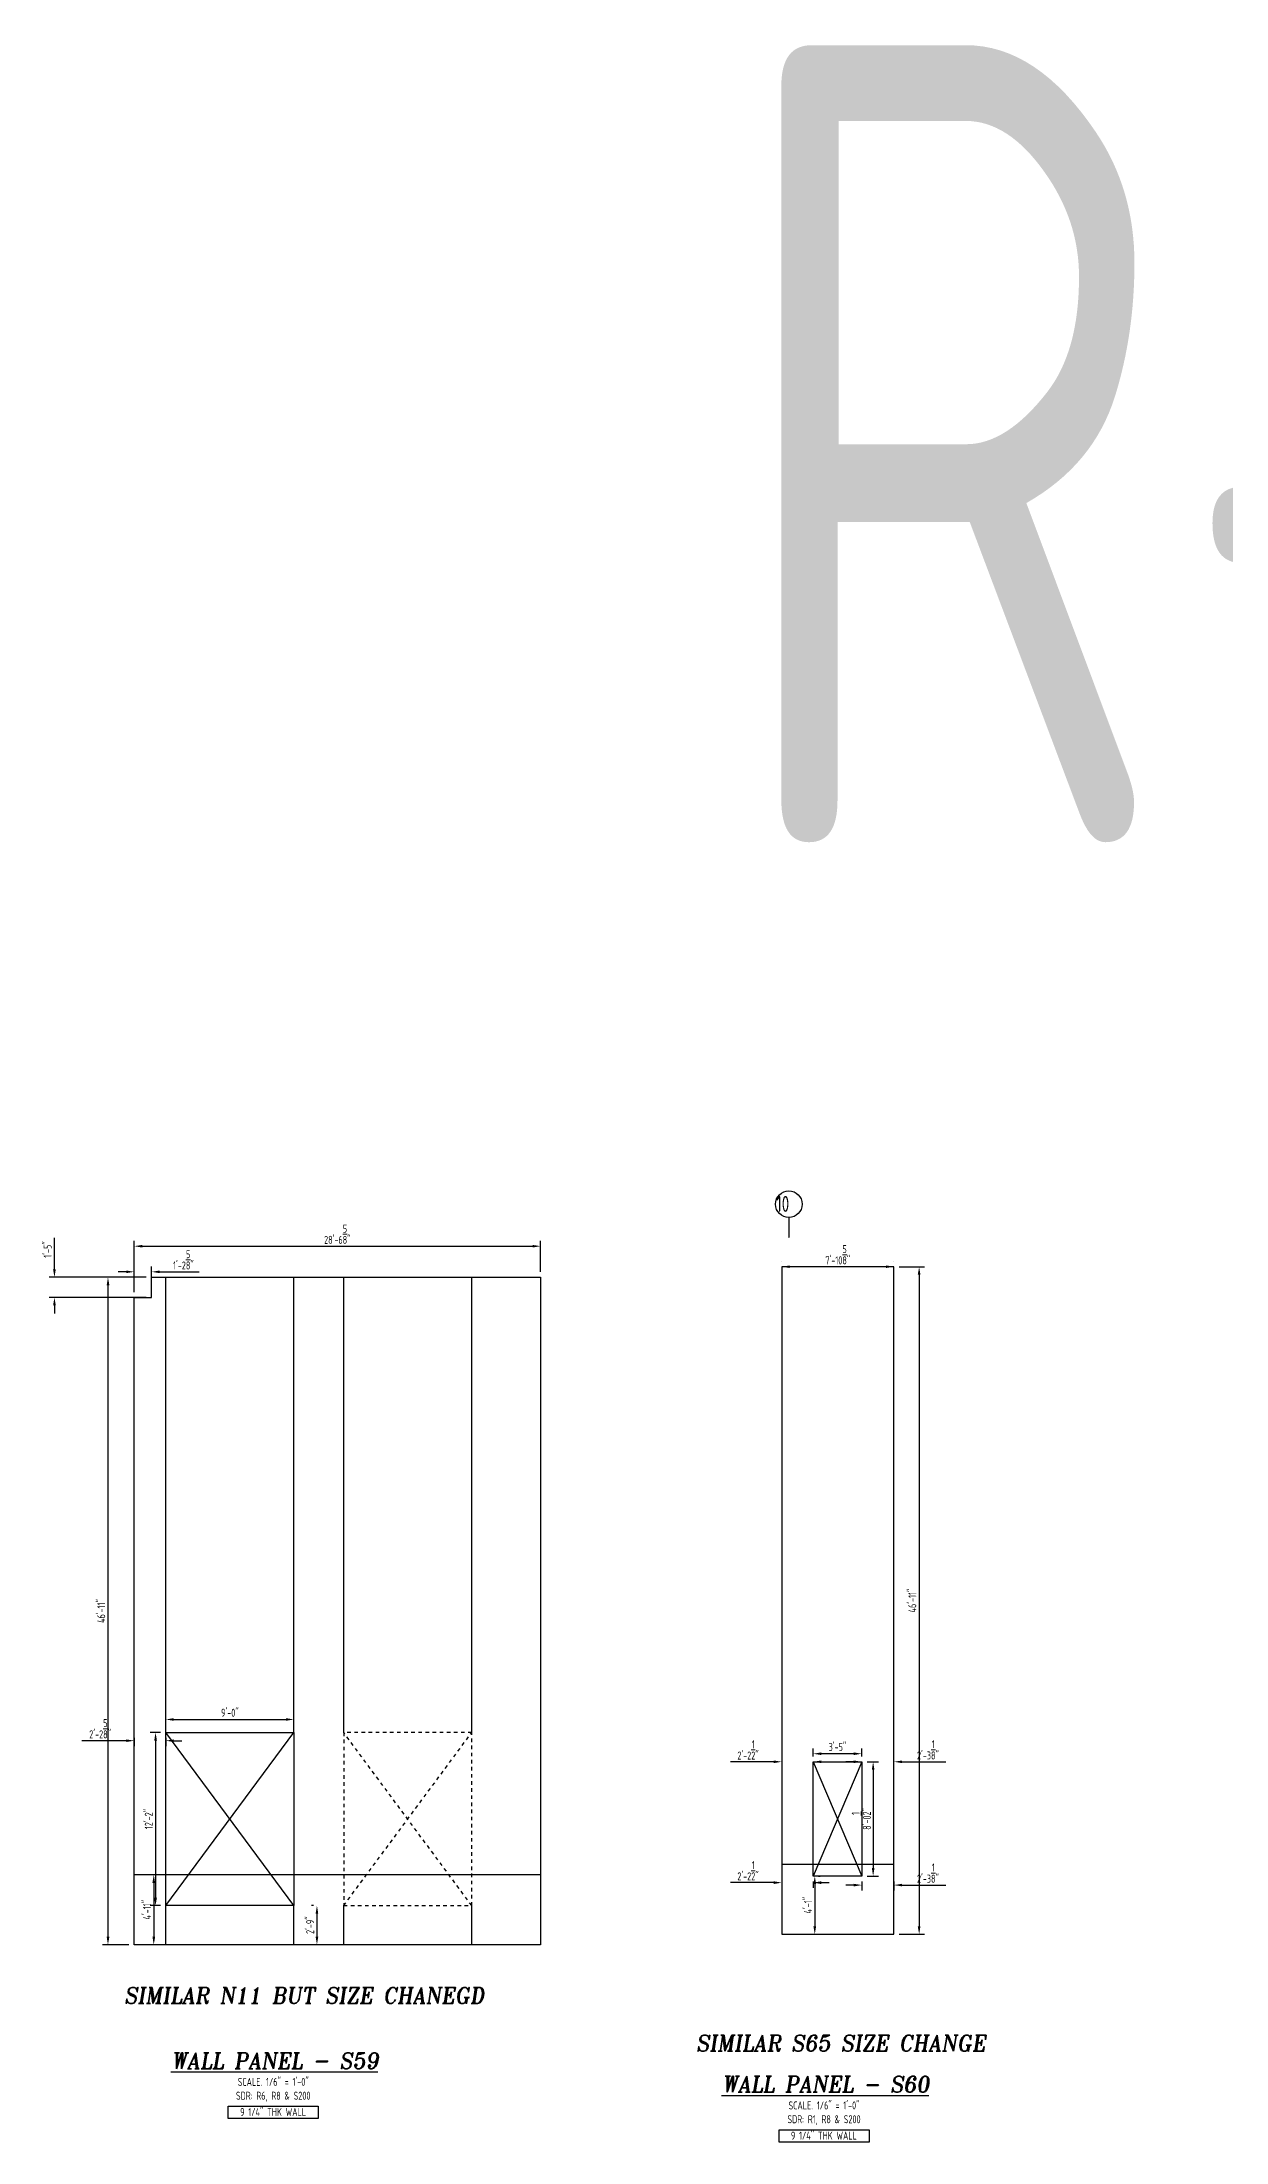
# Model space of a CAD drawing. Header units: inches. Extents: x 10095 to 38568, y -2433 to 4174.
# Drawn here: x 22817 to 23816, y 1144 to 2915 of the extents above; entities that cross this region are included whole.
import ezdxf
from ezdxf.enums import TextEntityAlignment as Align

# ---------------------------------------------------------------- set-up
doc = ezdxf.new("R2010")
doc.units = ezdxf.units.IN
doc.header["$MEASUREMENT"] = 0
doc.linetypes.add('HIDDEN', pattern=[6, 3, -3])
doc.linetypes.add('PHANTOM', pattern=[2.5, 1.25, -0.25, 0.25, -0.25, 0.25, -0.25])
doc.layers.get('0').update_dxf_attribs({"linetype": 'CONTINUOUS'})
doc.layers.get('Defpoints').update_dxf_attribs({"linetype": 'CONTINUOUS'})
for name, color, linetype in [('0-25', 7, 'CONTINUOUS'), ('0-35', 3, 'CONTINUOUS'), ('0-35TEXT', 3, 'CONTINUOUS'), ('0-50', 10, 'CONTINUOUS'), ('BAR-LBL', 2, 'CONTINUOUS'), ('GRID', 8, 'PHANTOM'), ('Hatch', 253, 'CONTINUOUS'), ('hidden', 7, 'HIDDEN')]:
    doc.layers.add(name, color=color, linetype=linetype)
doc.layers.add('COVER', color=6, linetype='CONTINUOUS', lineweight=0, plot=False)
doc.styles.add('AR', font='ARCHQUIK.shx', dxfattribs={"width": 0.8})
doc.styles.add('ROMANT', font='romant')
doc.dimstyles.new('CADS_DIM_48', dxfattribs={"dimscale": 48, "dimtxt": 0.09375, "dimasz": 0.09375, "dimexe": 0.0625, "dimexo": 0.0625, "dimgap": 0.09375, "dimtad": 0, "dimtih": 1, "dimtoh": 1, "dimzin": 1, "dimdsep": 46, "dimlunit": 4, "dimtxsty": 'AR', "dimblk": 'CLOSED', "dimcen": 0.1875, "dimadec": 0, "dimazin": 0, "dimtfac": 1, "dimtofl": 0, "dimtmove": 0, "dimatfit": 1, "dimldrblk": 'DOTBLANK', "dimfxl": 1, "dimtzin": 0, "dimarcsym": 0})

# ---------------------------------------------------------------- blocks, each defined once
blk = doc.blocks.new('*D296')
at = {"layer": 'COVER', "color": 0, "lineweight": -2, "transparency": 16777216}
for p, q in [((23440.9, 1886.3), (23440.9, 1886.4)), ((23528.8, 1881.9), (23447.7, 1881.9)), ((23535.5, 1886.3), (23535.5, 1886.4))]:
    blk.add_line(p, q, dxfattribs=at)
at = {"layer": 'COVER', "color": 0, "transparency": 16777216}
for points in [[(23447.7, 1883), (23447.7, 1880.8), (23440.9, 1881.9)], [(23528.8, 1883), (23528.8, 1880.8), (23535.5, 1881.9)]]:
    blk.add_solid(points, dxfattribs=at)
at = {"layer": 'Defpoints', "color": 0, "transparency": 16777216}
for p in [(23440.9, 1881.9), (23440.9, 1881.8), (23535.5, 1881.8)]:
    blk.add_point(p, dxfattribs=at)
at = {"layer": 'COVER', "color": 0, "transparency": 16777216, "insert": (23488.2, 1892), "char_height": 6.75, "attachment_point": 5, "style": 'AR'}
blk.add_mtext('7\'-10{\\H1.000000x;\\S5/8;}"', dxfattribs=at)
blk = doc.blocks.new('_DotBlank')
at = {"layer": '0-35', "color": 0, "lineweight": -2}
blk.add_line((-0.5, 0), (-1, 0), dxfattribs=at)
blk.add_circle((0, 0), 0.5, dxfattribs=at)
blk = doc.blocks.new('*D297')
at = {"layer": 'COVER', "color": 0, "lineweight": -2, "transparency": 16777216}
for p, q in [((23540, 1881.8), (23561.3, 1881.8)), ((23556.8, 1875.1), (23556.8, 1325.6)), ((23540, 1318.8), (23561.3, 1318.8))]:
    blk.add_line(p, q, dxfattribs=at)
at = {"layer": 'COVER', "color": 0, "transparency": 16777216}
for points in [[(23555.6, 1875.1), (23557.9, 1875.1), (23556.8, 1881.8)], [(23555.6, 1325.6), (23557.9, 1325.6), (23556.8, 1318.8)]]:
    blk.add_solid(points, dxfattribs=at)
at = {"layer": 'Defpoints', "color": 0, "transparency": 16777216}
for p in [(23535.5, 1881.8), (23535.5, 1318.8), (23556.8, 1318.8)]:
    blk.add_point(p, dxfattribs=at)
at = {"layer": 'COVER', "color": 0, "transparency": 16777216, "insert": (23551, 1600.3), "char_height": 6.75, "attachment_point": 5, "rotation": 90, "style": 'AR'}
blk.add_mtext('46\'-11"', dxfattribs=at)
blk = doc.blocks.new('*D298')
at = {"layer": 'COVER', "color": 0, "lineweight": -2, "transparency": 16777216}
for p, q in [((23512.9, 1464.3), (23522.5, 1464.3)), ((23518, 1457.6), (23518, 1374.6)), ((23512.9, 1367.8), (23522.5, 1367.8))]:
    blk.add_line(p, q, dxfattribs=at)
at = {"layer": 'COVER', "color": 0, "transparency": 16777216}
for points in [[(23516.9, 1457.6), (23519.1, 1457.6), (23518, 1464.3)], [(23516.9, 1374.6), (23519.1, 1374.6), (23518, 1367.8)]]:
    blk.add_solid(points, dxfattribs=at)
at = {"layer": 'Defpoints', "color": 0, "transparency": 16777216}
for p in [(23508.4, 1464.3), (23508.4, 1367.8), (23518, 1367.8)]:
    blk.add_point(p, dxfattribs=at)
at = {"layer": 'COVER', "color": 0, "transparency": 16777216, "insert": (23508, 1416.1), "char_height": 6.75, "attachment_point": 5, "rotation": 90, "style": 'AR'}
blk.add_mtext('8\'-0{\\H1.000000x;\\S1/2;}"', dxfattribs=at)
blk = doc.blocks.new('*D299')
at = {"layer": 'COVER', "color": 0, "lineweight": -2, "transparency": 16777216}
for p, q in [((23467.4, 1468.8), (23467.4, 1475.6)), ((23501.7, 1471.1), (23474.2, 1471.1)), ((23508.4, 1468.8), (23508.4, 1475.6))]:
    blk.add_line(p, q, dxfattribs=at)
at = {"layer": 'COVER', "color": 0, "transparency": 16777216}
for points in [[(23474.2, 1472.2), (23474.2, 1470), (23467.4, 1471.1)], [(23501.7, 1472.2), (23501.7, 1470), (23508.4, 1471.1)]]:
    blk.add_solid(points, dxfattribs=at)
at = {"layer": 'Defpoints', "color": 0, "transparency": 16777216}
for p in [(23467.4, 1471.1), (23467.4, 1464.3), (23508.4, 1464.3)]:
    blk.add_point(p, dxfattribs=at)
at = {"layer": 'COVER', "color": 0, "transparency": 16777216, "insert": (23487.9, 1476.8), "char_height": 6.75, "attachment_point": 5, "style": 'AR'}
blk.add_mtext('3\'-5"', dxfattribs=at)
blk = doc.blocks.new('*D300')
at = {"layer": 'COVER', "color": 0, "lineweight": -2, "transparency": 16777216}
for p, q in [((23501.7, 1360.3), (23494.9, 1360.3)), ((23508.4, 1363.3), (23508.4, 1355.8)), ((23535.5, 1363.3), (23535.5, 1355.8)), ((23542.3, 1360.3), (23579.4, 1360.3))]:
    blk.add_line(p, q, dxfattribs=at)
at = {"layer": 'COVER', "color": 0, "transparency": 16777216}
for points in [[(23501.7, 1361.4), (23501.7, 1359.2), (23508.4, 1360.3)], [(23542.3, 1361.4), (23542.3, 1359.2), (23535.5, 1360.3)]]:
    blk.add_solid(points, dxfattribs=at)
at = {"layer": 'Defpoints', "color": 0, "transparency": 16777216}
for p in [(23508.4, 1367.8), (23535.5, 1367.8), (23535.5, 1360.3)]:
    blk.add_point(p, dxfattribs=at)
at = {"layer": 'COVER', "color": 0, "transparency": 16777216, "insert": (23564.2, 1370.4), "char_height": 6.75, "attachment_point": 5, "style": 'AR'}
blk.add_mtext('2\'-3{\\H1.000000x;\\S1/8;}"', dxfattribs=at)
blk = doc.blocks.new('*D301')
at = {"layer": 'COVER', "color": 0, "lineweight": -2, "transparency": 16777216}
for p, q in [((23434.2, 1362.4), (23397.6, 1362.4)), ((23440.9, 1363.3), (23440.9, 1357.9)), ((23467.4, 1363.3), (23467.4, 1357.9)), ((23474.2, 1362.4), (23480.9, 1362.4))]:
    blk.add_line(p, q, dxfattribs=at)
at = {"layer": 'COVER', "color": 0, "transparency": 16777216}
for points in [[(23434.2, 1363.5), (23434.2, 1361.2), (23440.9, 1362.4)], [(23474.2, 1363.5), (23474.2, 1361.2), (23467.4, 1362.4)]]:
    blk.add_solid(points, dxfattribs=at)
at = {"layer": 'Defpoints', "color": 0, "transparency": 16777216}
for p in [(23440.9, 1367.8), (23467.4, 1367.8), (23440.9, 1362.4)]:
    blk.add_point(p, dxfattribs=at)
at = {"layer": 'COVER', "color": 0, "transparency": 16777216, "insert": (23412.5, 1372.4), "char_height": 6.75, "attachment_point": 5, "style": 'AR'}
blk.add_mtext('2\'-2{\\H1.000000x;\\S1/2;}"', dxfattribs=at)
blk = doc.blocks.new('*D302')
at = {"layer": 'COVER', "color": 0, "lineweight": -2, "transparency": 16777216}
for p, q in [((23471.9, 1367.8), (23473.3, 1367.8)), ((23468.8, 1361.1), (23468.8, 1325.6)), ((23471.9, 1318.8), (23473.3, 1318.8))]:
    blk.add_line(p, q, dxfattribs=at)
at = {"layer": 'COVER', "color": 0, "transparency": 16777216}
for points in [[(23467.6, 1361.1), (23469.9, 1361.1), (23468.8, 1367.8)], [(23467.6, 1325.6), (23469.9, 1325.6), (23468.8, 1318.8)]]:
    blk.add_solid(points, dxfattribs=at)
at = {"layer": 'Defpoints', "color": 0, "transparency": 16777216}
for p in [(23467.4, 1367.8), (23467.4, 1318.8), (23468.8, 1318.8)]:
    blk.add_point(p, dxfattribs=at)
at = {"layer": 'COVER', "color": 0, "transparency": 16777216, "insert": (23463, 1343.3), "char_height": 6.75, "attachment_point": 5, "rotation": 90, "style": 'AR'}
blk.add_mtext('4\'-1"', dxfattribs=at)
blk = doc.blocks.new('*D303')
at = {"layer": 'COVER', "color": 0, "lineweight": -2, "transparency": 16777216}
for p, q in [((23434.2, 1464.3), (23397.6, 1464.3)), ((23474.2, 1464.3), (23480.9, 1464.3))]:
    blk.add_line(p, q, dxfattribs=at)
at = {"layer": 'COVER', "color": 0, "transparency": 16777216}
for points in [[(23434.2, 1465.4), (23434.2, 1463.2), (23440.9, 1464.3)], [(23474.2, 1465.4), (23474.2, 1463.2), (23467.4, 1464.3)]]:
    blk.add_solid(points, dxfattribs=at)
at = {"layer": 'Defpoints', "color": 0, "transparency": 16777216}
for p in [(23440.9, 1464.3), (23440.9, 1464.3), (23467.4, 1464.3)]:
    blk.add_point(p, dxfattribs=at)
at = {"layer": 'COVER', "color": 0, "transparency": 16777216, "insert": (23412.5, 1474.3), "char_height": 6.75, "attachment_point": 5, "style": 'AR'}
blk.add_mtext('2\'-2{\\H1.000000x;\\S1/2;}"', dxfattribs=at)
blk = doc.blocks.new('*D304')
at = {"layer": 'COVER', "color": 0, "lineweight": -2, "transparency": 16777216}
for p, q in [((23501.7, 1464.3), (23494.9, 1464.3)), ((23542.3, 1464.3), (23579.4, 1464.3))]:
    blk.add_line(p, q, dxfattribs=at)
at = {"layer": 'COVER', "color": 0, "transparency": 16777216}
for points in [[(23501.7, 1465.4), (23501.7, 1463.2), (23508.4, 1464.3)], [(23542.3, 1465.4), (23542.3, 1463.2), (23535.5, 1464.3)]]:
    blk.add_solid(points, dxfattribs=at)
at = {"layer": 'Defpoints', "color": 0, "transparency": 16777216}
for p in [(23508.4, 1464.3), (23535.5, 1464.3), (23535.5, 1464.3)]:
    blk.add_point(p, dxfattribs=at)
at = {"layer": 'COVER', "color": 0, "transparency": 16777216, "insert": (23564.2, 1474.4), "char_height": 6.75, "attachment_point": 5, "style": 'AR'}
blk.add_mtext('2\'-3{\\H1.000000x;\\S1/8;}"', dxfattribs=at)
blk = doc.blocks.new('*D314')
at = {"layer": 'COVER', "color": 0, "lineweight": -2, "transparency": 16777216}
for p, q in [((22894.9, 1860.5), (22894.9, 1882.1)), ((22909.6, 1860.5), (22909.6, 1882.1)), ((22888.2, 1877.6), (22881.4, 1877.6)), ((22916.3, 1877.6), (22949.7, 1877.6))]:
    blk.add_line(p, q, dxfattribs=at)
at = {"layer": 'COVER', "color": 0, "transparency": 16777216}
for points in [[(22888.2, 1878.7), (22888.2, 1876.5), (22894.9, 1877.6)], [(22916.3, 1878.7), (22916.3, 1876.5), (22909.6, 1877.6)]]:
    blk.add_solid(points, dxfattribs=at)
at = {"layer": 'Defpoints', "color": 0, "transparency": 16777216}
for p in [(22909.6, 1877.6), (22894.9, 1856), (22909.6, 1856)]:
    blk.add_point(p, dxfattribs=at)
at = {"layer": 'COVER', "color": 0, "transparency": 16777216, "insert": (22936.4, 1887.7), "char_height": 6.75, "attachment_point": 5, "style": 'AR'}
blk.add_mtext('1\'-2{\\H1.000000x;\\S5/8;}"', dxfattribs=at)
blk = doc.blocks.new('*D315')
at = {"layer": 'COVER', "color": 0, "lineweight": -2, "transparency": 16777216}
for p, q in [((22827.7, 1879.7), (22827.7, 1906.2)), ((22905.1, 1873), (22823.2, 1873)), ((22905.1, 1856), (22823.2, 1856)), ((22827.7, 1849.2), (22827.7, 1842.5))]:
    blk.add_line(p, q, dxfattribs=at)
at = {"layer": 'COVER', "color": 0, "transparency": 16777216}
for points in [[(22826.5, 1879.7), (22828.8, 1879.7), (22827.7, 1873)], [(22826.5, 1849.2), (22828.8, 1849.2), (22827.7, 1856)]]:
    blk.add_solid(points, dxfattribs=at)
at = {"layer": 'Defpoints', "color": 0, "transparency": 16777216}
for p in [(22827.7, 1873), (22909.6, 1873), (22909.6, 1856)]:
    blk.add_point(p, dxfattribs=at)
at = {"layer": 'COVER', "color": 0, "transparency": 16777216, "insert": (22821.9, 1896.4), "char_height": 6.75, "attachment_point": 5, "rotation": 90, "style": 'AR'}
blk.add_mtext('1\'-5"', dxfattribs=at)
blk = doc.blocks.new('*D316')
at = {"layer": 'COVER', "color": 0, "lineweight": -2, "transparency": 16777216}
for p, q in [((22894.9, 1860.5), (22894.9, 1903.7)), ((22901.7, 1899.2), (23230.8, 1899.2)), ((23237.6, 1877.5), (23237.6, 1903.7))]:
    blk.add_line(p, q, dxfattribs=at)
at = {"layer": 'COVER', "color": 0, "transparency": 16777216}
for points in [[(22901.7, 1900.3), (22901.7, 1898.1), (22894.9, 1899.2)], [(23230.8, 1900.3), (23230.8, 1898.1), (23237.6, 1899.2)]]:
    blk.add_solid(points, dxfattribs=at)
at = {"layer": 'Defpoints', "color": 0, "transparency": 16777216}
for p in [(23237.6, 1899.2), (23237.6, 1873), (22894.9, 1856)]:
    blk.add_point(p, dxfattribs=at)
at = {"layer": 'COVER', "color": 0, "transparency": 16777216, "insert": (23066.2, 1909.3), "char_height": 6.75, "attachment_point": 5, "style": 'AR'}
blk.add_mtext('28\'-6{\\H1.000000x;\\S5/8;}"', dxfattribs=at)
blk = doc.blocks.new('*D317')
at = {"layer": 'COVER', "color": 0, "lineweight": -2, "transparency": 16777216}
for p, q in [((22905.1, 1873), (22868.3, 1873)), ((22872.8, 1866.2), (22872.8, 1316.7)), ((22890.4, 1310), (22868.3, 1310))]:
    blk.add_line(p, q, dxfattribs=at)
at = {"layer": 'COVER', "color": 0, "transparency": 16777216}
for points in [[(22871.7, 1866.2), (22874, 1866.2), (22872.8, 1873)], [(22871.7, 1316.7), (22874, 1316.7), (22872.8, 1310)]]:
    blk.add_solid(points, dxfattribs=at)
at = {"layer": 'Defpoints', "color": 0, "transparency": 16777216}
for p in [(22909.6, 1873), (22872.8, 1310), (22894.9, 1310)]:
    blk.add_point(p, dxfattribs=at)
at = {"layer": 'COVER', "color": 0, "transparency": 16777216, "insert": (22867.1, 1591.5), "char_height": 6.75, "attachment_point": 5, "rotation": 90, "style": 'AR'}
blk.add_mtext('46\'-11"', dxfattribs=at)
blk = doc.blocks.new('*D318')
at = {"layer": 'COVER', "color": 0, "lineweight": -2, "transparency": 16777216}
for p, q in [((22907.5, 1369), (22906.9, 1369)), ((22911.4, 1362.2), (22911.4, 1316.7)), ((22907.5, 1310), (22906.9, 1310))]:
    blk.add_line(p, q, dxfattribs=at)
at = {"layer": 'COVER', "color": 0, "transparency": 16777216}
for points in [[(22910.3, 1362.2), (22912.6, 1362.2), (22911.4, 1369)], [(22910.3, 1316.7), (22912.6, 1316.7), (22911.4, 1310)]]:
    blk.add_solid(points, dxfattribs=at)
at = {"layer": 'Defpoints', "color": 0, "transparency": 16777216}
for p in [(22912, 1369), (22911.4, 1310), (22912, 1310)]:
    blk.add_point(p, dxfattribs=at)
at = {"layer": 'COVER', "color": 0, "transparency": 16777216, "insert": (22905.7, 1339.5), "char_height": 6.75, "attachment_point": 5, "rotation": 90, "style": 'AR'}
blk.add_mtext('4\'-11"', dxfattribs=at)
blk = doc.blocks.new('*D319')
at = {"layer": 'COVER', "color": 0, "lineweight": -2, "transparency": 16777216}
for p, q in [((23046, 1343), (23044.5, 1343)), ((23049, 1336.2), (23049, 1316.7)), ((23046, 1310), (23044.5, 1310))]:
    blk.add_line(p, q, dxfattribs=at)
at = {"layer": 'COVER', "color": 0, "transparency": 16777216}
for points in [[(23047.9, 1336.2), (23050.1, 1336.2), (23049, 1343)], [(23047.9, 1316.7), (23050.1, 1316.7), (23049, 1310)]]:
    blk.add_solid(points, dxfattribs=at)
at = {"layer": 'Defpoints', "color": 0, "transparency": 16777216}
for p in [(23050.5, 1343), (23049, 1310), (23050.5, 1310)]:
    blk.add_point(p, dxfattribs=at)
at = {"layer": 'COVER', "color": 0, "transparency": 16777216, "insert": (23043.3, 1326.5), "char_height": 6.75, "attachment_point": 5, "rotation": 90, "style": 'AR'}
blk.add_mtext('2\'-9"', dxfattribs=at)
blk = doc.blocks.new('*D320')
at = {"layer": 'COVER', "color": 0, "lineweight": -2, "transparency": 16777216}
for p, q in [((22888.2, 1482.1), (22850.9, 1482.1)), ((22894.9, 1484.5), (22894.9, 1477.6)), ((22921.6, 1484.5), (22921.6, 1477.6)), ((22928.3, 1482.1), (22935.1, 1482.1))]:
    blk.add_line(p, q, dxfattribs=at)
at = {"layer": 'COVER', "color": 0, "transparency": 16777216}
for points in [[(22888.2, 1483.2), (22888.2, 1481), (22894.9, 1482.1)], [(22928.3, 1483.2), (22928.3, 1481), (22921.6, 1482.1)]]:
    blk.add_solid(points, dxfattribs=at)
at = {"layer": 'Defpoints', "color": 0, "transparency": 16777216}
for p in [(22894.9, 1489), (22921.6, 1489), (22894.9, 1482.1)]:
    blk.add_point(p, dxfattribs=at)
at = {"layer": 'COVER', "color": 0, "transparency": 16777216, "insert": (22866.2, 1492.2), "char_height": 6.75, "attachment_point": 5, "style": 'AR'}
blk.add_mtext('2\'-2{\\H1.000000x;\\S5/8;}"', dxfattribs=at)
blk = doc.blocks.new('*D321')
at = {"layer": 'COVER', "color": 0, "lineweight": -2, "transparency": 16777216}
for p, q in [((22917.1, 1489), (22908.4, 1489)), ((22912.9, 1482.2), (22912.9, 1349.7)), ((22917.1, 1343), (22908.4, 1343))]:
    blk.add_line(p, q, dxfattribs=at)
at = {"layer": 'COVER', "color": 0, "transparency": 16777216}
for points in [[(22911.8, 1482.2), (22914.1, 1482.2), (22912.9, 1489)], [(22911.8, 1349.7), (22914.1, 1349.7), (22912.9, 1343)]]:
    blk.add_solid(points, dxfattribs=at)
at = {"layer": 'Defpoints', "color": 0, "transparency": 16777216}
for p in [(22921.6, 1489), (22912.9, 1343), (22921.6, 1343)]:
    blk.add_point(p, dxfattribs=at)
at = {"layer": 'COVER', "color": 0, "transparency": 16777216, "insert": (22907.2, 1416), "char_height": 6.75, "attachment_point": 5, "rotation": 90, "style": 'AR'}
blk.add_mtext('12\'-2"', dxfattribs=at)
blk = doc.blocks.new('*D322')
at = {"layer": 'COVER', "color": 0, "lineweight": -2, "transparency": 16777216}
for p, q in [((22921.6, 1493.5), (22921.6, 1504.5)), ((22928.3, 1500), (23022.8, 1500)), ((23029.6, 1493.5), (23029.6, 1504.5))]:
    blk.add_line(p, q, dxfattribs=at)
at = {"layer": 'COVER', "color": 0, "transparency": 16777216}
for points in [[(22928.3, 1501.1), (22928.3, 1498.9), (22921.6, 1500)], [(23022.8, 1501.1), (23022.8, 1498.9), (23029.6, 1500)]]:
    blk.add_solid(points, dxfattribs=at)
at = {"layer": 'Defpoints', "color": 0, "transparency": 16777216}
for p in [(22921.6, 1489), (23029.6, 1500), (23029.6, 1489)]:
    blk.add_point(p, dxfattribs=at)
at = {"layer": 'COVER', "color": 0, "transparency": 16777216, "insert": (22975.6, 1505.7), "char_height": 6.75, "attachment_point": 5, "style": 'AR'}
blk.add_mtext('9\'-0"', dxfattribs=at)

msp = doc.modelspace()

# ---------------------------------------------------------------- linework, layer by layer
at = {"layer": '0-25'}
for p, q in [((22921.55964, 1342.97439), (23029.55964, 1488.97484)), ((23029.55964, 1342.97439), (22921.55964, 1488.97484))]:
    msp.add_line(p, q, dxfattribs=at)
for points in [[(23467.41016, 1464.31956), (23508.41016, 1367.81956)], [(23508.41016, 1464.31956), (23467.41016, 1367.81956)]]:
    msp.add_lwpolyline(points, dxfattribs=at)
at = {"layer": '0-35'}
for points in [[(23535.53516, 1881.81956), (23440.91016, 1881.81956), (23440.91016, 1318.81956), (23535.53516, 1318.81956)], [(22909.55964, 1872.97439), (23237.55964, 1872.97439), (23237.55964, 1309.97439), (22894.93464, 1309.97439), (22894.93464, 1855.97439), (22909.55964, 1855.97439)], [(22921.55964, 1488.97484), (23029.55964, 1488.97484), (23029.55964, 1342.97439), (22921.55964, 1342.97439)], [(23467.41016, 1464.31956), (23508.41016, 1464.31956), (23508.41016, 1367.81956), (23467.41016, 1367.81956)]]:
    msp.add_lwpolyline(points, close=True, dxfattribs=at)
at = {"layer": '0-50'}
for points in [[(22974.19538, 1173.81895), (23050.08223, 1173.81895), (23050.08223, 1163.46259), (22974.19538, 1163.46259)], [(23438.61866, 1153.94926), (23514.5055, 1153.94926), (23514.5055, 1143.5929), (23438.61866, 1143.5929)]]:
    msp.add_lwpolyline(points, close=True, dxfattribs=at)
msp.add_circle((23446.93479, 1934.64338), 11.25, dxfattribs=at)
at = {"layer": 'GRID', "lineweight": -3}
msp.add_lwpolyline([(23446.93479, 1923.39338), (23446.93479, 1906.15244)], dxfattribs=at)
at = {"layer": 'Hatch'}
for p, q in [((22921.55964, 1488.97484), (22921.55964, 1872.97439)), ((23029.55964, 1488.97484), (23029.55964, 1872.97439)), ((23071.55964, 1488.97484), (23071.55964, 1872.97439)), ((23179.55964, 1488.97484), (23179.55964, 1872.97439)), ((23237.55964, 1368.97439), (22894.93464, 1368.97439)), ((23440.91016, 1377.81956), (23535.53516, 1377.81956)), ((22921.55964, 1309.97439), (22921.55964, 1342.97439)), ((23029.55964, 1309.97439), (23029.55964, 1342.97439)), ((23071.55964, 1309.97439), (23071.55964, 1342.97439)), ((23179.55964, 1309.97439), (23179.55964, 1342.97439))]:
    msp.add_line(p, q, dxfattribs=at)
at = {"layer": 'hidden'}
for p, q in [((23179.55964, 1342.97439), (23071.55964, 1488.97484)), ((23071.55964, 1342.97439), (23179.55964, 1488.97484))]:
    msp.add_line(p, q, dxfattribs=at)
msp.add_lwpolyline([(23179.55964, 1488.97484), (23071.55964, 1488.97484), (23071.55964, 1342.97439), (23179.55964, 1342.97439)], close=True, dxfattribs=at)

# ---------------------------------------------------------------- texts
at = {"color": 7, "linetype": 'Continuous', "style": 'ROMANT', "oblique": 9, "width": 0.95}
for s, p in [('%%UWALL PANEL - S59', (23013.51068, 1205.39085)), ('%%UWALL PANEL - S60', (23477.93396, 1185.52117))]:
    msp.add_text(s, height=13.5, dxfattribs=at).set_placement(p, align=Align.CENTER)
at = {"layer": '0-35TEXT', "style": 'AR', "width": 0.8}
for s, p in [('SCALE. 1/6" = 1\'-0"', (23012.1388, 1190.94396)), ('SDR: R6, R8 & S200', (23012.1388, 1179.27577)), ('9 1/4" THK WALL', (23012.06188, 1165.48775)), ('SCALE. 1/6" = 1\'-0"', (23476.56208, 1171.07427)), ('SDR: R1, R8 & S200', (23476.56208, 1159.40608)), ('9 1/4" THK WALL', (23476.48516, 1145.61806))]:
    msp.add_text(s, height=6.7498312, dxfattribs=at).set_placement(p, align=Align.CENTER)
at = {"layer": '0-50', "style": 'AR', "width": 0.8}
msp.add_text('10', height=13.5, dxfattribs=at).set_placement((23436.31428, 1928.15692))
at = {"layer": 'BAR-LBL', "style": 'AR', "width": 0.8}
msp.add_text('R-26', height=674.983125, dxfattribs=at).set_placement((23391.22571, 2239.9764))
at = {"layer": 'COVER', "style": 'ROMANT', "oblique": 9, "width": 0.95}
for s, p in [('SIMILAR N11 BUT SIZE CHANEGD', (23038.27516, 1260.47737)), ('SIMILAR S65 SIZE CHANGE', (23490.7563, 1220.19421))]:
    msp.add_text(s, height=13.5, dxfattribs=at).set_placement(p, align=Align.CENTER)

# ---------------------------------------------------------------- dimensions: what is measured, and where the dimension line sits
at = {"layer": 'COVER'}
for base, p1, p2, picture, middle in [((23237.55964, 1899.2192), (22894.93464, 1855.97439), (23237.55964, 1872.97439), '*D316', (23066.24714, 1909.3442)), ((23029.55964, 1499.99345), (22921.55964, 1488.97484), (23029.55964, 1488.97484), '*D322', (22975.55964, 1505.73483))]:
    dim = msp.add_linear_dim(base=base, p1=p1, p2=p2, dimstyle='CADS_DIM_48', override={"dimscale": 72, "dimgap": 0.03125, "dimtad": 1, "dimtih": 0, "dimtoh": 0, "dimdec": 3, "dimtdec": 3}, dxfattribs=at)
    dim.commit()
    dim.dimension.update_dxf_attribs({"geometry": picture, "text_midpoint": middle})
for base, p1, p2, angle, picture, middle in [((22827.65431, 1872.97439), (22909.55964, 1855.97439), (22909.55964, 1872.97439), 90, '*D315', (22821.91293, 1896.35887)), ((23440.91016, 1881.88956), (23535.53516, 1881.81956), (23440.91016, 1881.81956), 180, '*D296', (23488.22266, 1892.01456)), ((23556.75495, 1318.81956), (23535.53516, 1881.81956), (23535.53516, 1318.81956), 90, '*D297', (23551.01357, 1600.31956)), ((22872.82546, 1309.97439), (22909.55964, 1872.97439), (22894.93464, 1309.97439), 90, '*D317', (22867.08408, 1591.47439)), ((22912.9325, 1342.97439), (22921.55964, 1488.97484), (22921.55964, 1342.97439), 90, '*D321', (22907.19112, 1415.97462)), ((23440.91016, 1464.31956), (23467.41016, 1464.31956), (23440.91016, 1464.31956), 180, '*D303', (23412.4981, 1474.32818)), ((23467.41016, 1471.07705), (23508.41016, 1464.31956), (23467.41016, 1464.31956), 180, '*D299', (23487.91016, 1476.81843)), ((23535.53516, 1464.31956), (23508.41016, 1464.31956), (23535.53516, 1464.31956), 180, '*D304', (23564.22654, 1474.44456)), ((23518.01297, 1367.81956), (23508.41016, 1464.31956), (23508.41016, 1367.81956), 90, '*D298', (23508.00435, 1416.06956)), ((22911.4416, 1309.97439), (22912.00062, 1368.97439), (22912.00062, 1309.97439), 90, '*D318', (22905.70022, 1339.47439)), ((23440.91016, 1362.35099), (23467.41016, 1367.81956), (23440.91016, 1367.81956), 180, '*D301', (23412.4981, 1372.35961)), ((23468.75297, 1318.81956), (23467.41016, 1367.81956), (23467.41016, 1318.81956), 90, '*D302', (23463.01159, 1343.31956)), ((23535.53516, 1360.29271), (23508.41016, 1367.81956), (23535.53516, 1367.81956), 180, '*D300', (23564.22654, 1370.41771)), ((23049.01334, 1309.97439), (23050.47479, 1342.97439), (23050.47479, 1309.97439), 90, '*D319', (23043.27196, 1326.47439))]:
    dim = msp.add_linear_dim(base=base, p1=p1, p2=p2, angle=angle, dimstyle='CADS_DIM_48', override={"dimscale": 72, "dimgap": 0.03125, "dimtad": 1, "dimtih": 0, "dimtoh": 0, "dimdec": 3, "dimtdec": 3}, dxfattribs=at)
    dim.commit()
    dim.dimension.update_dxf_attribs({"geometry": picture, "text_midpoint": middle})
for base, p1, p2, picture, middle in [((22909.55964, 1877.62187), (22894.93464, 1855.97439), (22909.55964, 1855.97439), '*D314', (22936.38895, 1877.62187)), ((22894.93464, 1482.11674), (22921.55964, 1488.97484), (22894.93464, 1488.97484), '*D320', (22866.15015, 1482.11674))]:
    dim = msp.add_linear_dim(base=base, p1=p1, p2=p2, dimstyle='CADS_DIM_48', override={"dimscale": 72, "dimgap": 0.03125, "dimtad": 1, "dimtih": 0, "dimtoh": 0, "dimdec": 3, "dimtdec": 3}, dxfattribs=at)
    dim.commit()
    dim.dimension.update_dxf_attribs({"geometry": picture, "text_midpoint": middle, "dimtype": 160})

doc.saveas('drawing.dxf')
